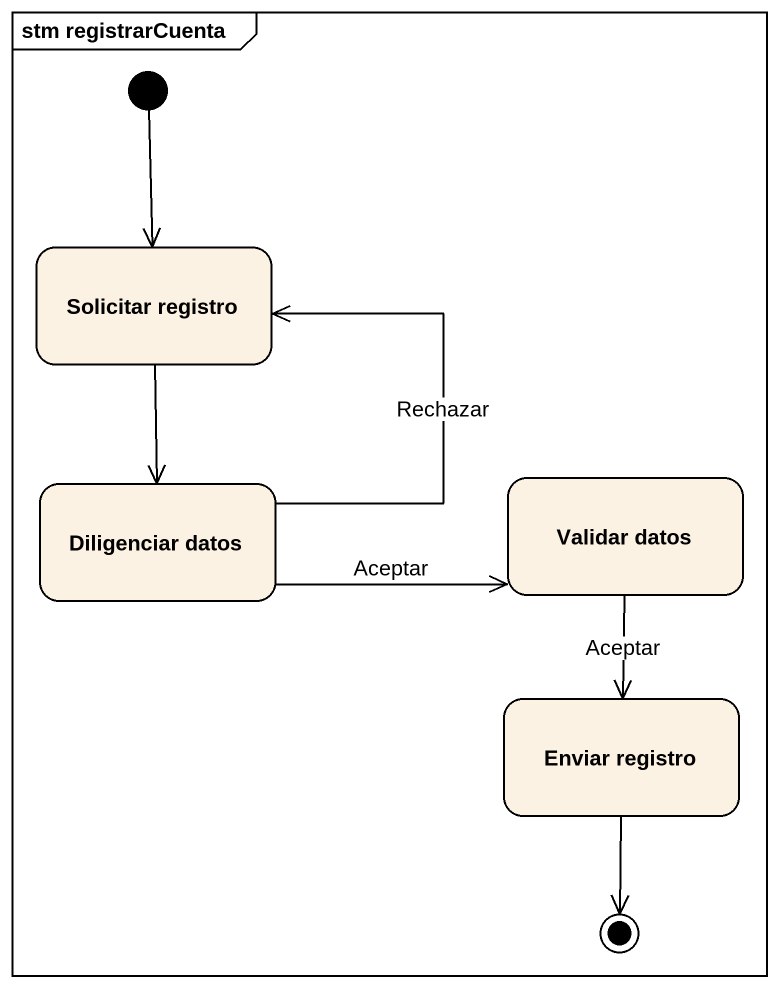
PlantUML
@startuml
mainframe stm registrarCuenta
hide empty description
state "Solicitar registro" as Solicitar_registro
state "Diligenciar datos" as Diligenciar_datos
state "Validar datos" as Validar_datos
state "Enviar registro" as Enviar_registro
[*] --> Solicitar_registro
Solicitar_registro --> Diligenciar_datos
Diligenciar_datos -up-> Solicitar_registro : Rechazar
Diligenciar_datos -right-> Validar_datos : Aceptar
Validar_datos --> Enviar_registro : Aceptar
Enviar_registro --> [*]
@enduml
